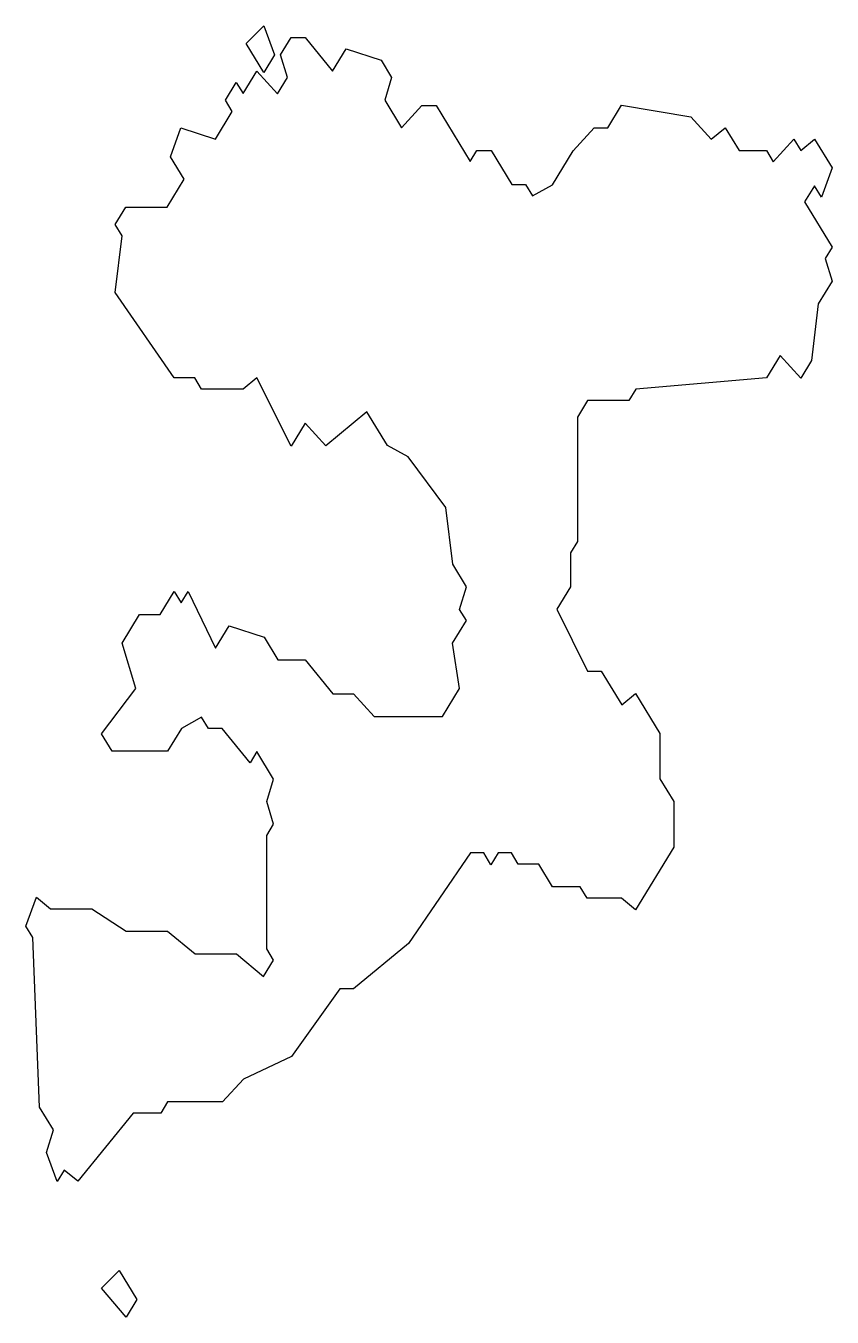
# Model space of a CAD drawing. Header units: millimetres. Extents: x 0 to 1554, y 0 to 312.
# Drawn here: x 0 to 195.2, y 0 to 312.5 of the extents above; entities outside this region: 2.
import ezdxf

# ---------------------------------------------------------------- set-up
doc = ezdxf.new("R2010")
doc.units = ezdxf.units.MM
doc.layers.add('K', color=7, linetype='Continuous')

msp = doc.modelspace()

# ---------------------------------------------------------------- linework, layer by layer
at = {"layer": 'K'}
for points in [[(57.65, 312.49), (60.22, 305.46), (57.61, 301.17), (53.32, 308.22), (57.65, 312.49)], [(6.67, 45.33), (3.34, 50.79), (1.68, 91.87), (0, 94.62), (2.56, 101.65), (5.98, 98.84), (15.97, 98.84), (24.31, 93.37), (34.31, 93.37), (40.98, 87.89), (50.98, 87.89), (57.58, 82.46), (59.99, 86.42), (58.34, 89.13), (58.34, 116.57), (60, 119.29), (58.34, 124.75), (60, 130.22), (55.94, 136.88), (54.29, 134.16), (47.56, 142.45), (44.22, 142.45), (42.57, 145.16), (37.68, 142.48), (34.33, 136.97), (20.89, 136.97), (18.32, 141.19), (26.67, 152.15), (23.34, 163.1), (27.55, 170.03), (32.55, 170.03), (35.94, 175.6), (37.61, 172.86), (39.29, 175.62), (45.95, 161.93), (49.23, 167.31), (57.68, 164.54), (61, 159.08), (67.66, 159.08), (74.32, 150.87), (79.32, 150.87), (84.32, 145.39), (100.89, 145.39), (105.01, 152.16), (103.34, 163.11), (106.66, 168.56), (105, 171.29), (106.67, 176.76), (103.35, 182.22), (101.68, 195.91), (92.54, 208.19), (87.54, 210.93), (82.58, 219.07), (72.6, 210.87), (67.63, 216.31), (64.27, 210.8), (55.91, 227.28), (52.65, 224.59), (42.55, 224.59), (40.89, 227.33), (35.89, 227.33), (21.67, 247.94), (23.34, 261.64), (21.66, 264.4), (24.22, 268.6), (34.22, 268.6), (38.33, 275.35), (35, 280.81), (37.55, 287.8), (45.9, 285.05), (49.99, 291.78), (48.33, 294.52), (50.94, 298.81), (52.61, 296.08), (55.93, 301.53), (60.93, 296.05), (63.34, 300.01), (61.67, 305.48), (64.22, 309.67), (67.66, 309.67), (74.27, 301.53), (77.57, 306.96), (86.01, 304.18), (88.55, 300.01), (86.89, 294.53), (90.96, 287.84), (95.9, 293.25), (99.33, 293.25), (107.61, 279.65), (109.22, 282.29), (112.67, 282.29), (117.67, 274.08), (121, 274.08), (122.65, 271.38), (127.54, 274.05), (132.53, 282.25), (137.57, 287.77), (140.89, 287.77), (144.23, 293.26), (160.99, 290.5), (165.95, 285.07), (169.3, 287.82), (172.67, 282.29), (179.33, 282.29), (180.96, 279.62), (185.96, 285.1), (187.64, 282.34), (190.97, 285.08), (195.22, 278.1), (192.63, 271.01), (190.94, 273.79), (188.56, 269.87), (195.23, 258.92), (193.55, 256.17), (195.22, 250.69), (191.87, 245.2), (190.21, 231.51), (187.63, 227.27), (182.63, 232.74), (179.34, 227.34), (147.67, 224.6), (146, 221.86), (136, 221.86), (133.54, 217.82), (133.54, 187.7), (131.88, 184.96), (131.88, 176.75), (128.56, 171.3), (136.01, 156.34), (139.33, 156.34), (144.3, 148.18), (147.64, 150.92), (153.54, 141.21), (153.54, 130.26), (156.88, 124.78), (156.88, 113.77), (147.64, 98.59), (144.24, 101.38), (135.89, 101.38), (134.22, 104.12), (127.55, 104.12), (124.22, 109.59), (119.22, 109.59), (117.55, 112.33), (114.33, 112.33), (112.61, 109.5), (110.89, 112.33), (107.66, 112.33), (92.68, 90.46), (79.31, 79.47), (76, 79.47), (64.34, 63.07), (52.67, 57.59), (47.65, 52.09), (34.33, 52.09), (32.67, 49.36), (25.99, 49.36), (12.62, 32.89), (9.3, 35.61), (7.59, 32.8), (5.01, 39.87), (6.67, 45.33)], [(1520.89, 35.67), (1515.9, 35.67), (1510.96, 41.08), (1509.33, 38.4), (1505.89, 38.4), (1504.22, 41.14), (1500.89, 41.14), (1484.27, 65.72), (1479.2, 60.17), (1478.34, 70.03), (1483.32, 75.48), (1481.66, 78.21), (1484.22, 82.41), (1486, 82.41), (1492.67, 71.46), (1501, 71.46), (1504.28, 66.08), (1507.59, 71.53), (1512.62, 66.02), (1515.94, 68.75), (1519.27, 66.02), (1524.31, 71.54), (1529.31, 60.58), (1533.36, 64.57), (1535.87, 71.46), (1539.33, 71.46), (1540.94, 68.81), (1542.55, 71.46), (1545.99, 71.46), (1551.88, 64.55), (1551.88, 59.01), (1550.23, 56.3), (1551.88, 53.59), (1551.88, 31.69), (1553.56, 28.92), (1550.99, 24.7), (1522.55, 32.94), (1520.89, 35.67)], [(1543.33, 61.77), (1540.97, 65.65), (1538.55, 59.05), (1540.92, 55.16), (1543.33, 61.77)], [(22.63, 11.28), (26.89, 4.28), (24.29, 0), (18.31, 7.02), (22.63, 11.28)]]:
    msp.add_lwpolyline(points, close=True, dxfattribs=at)

doc.saveas('drawing.dxf')
